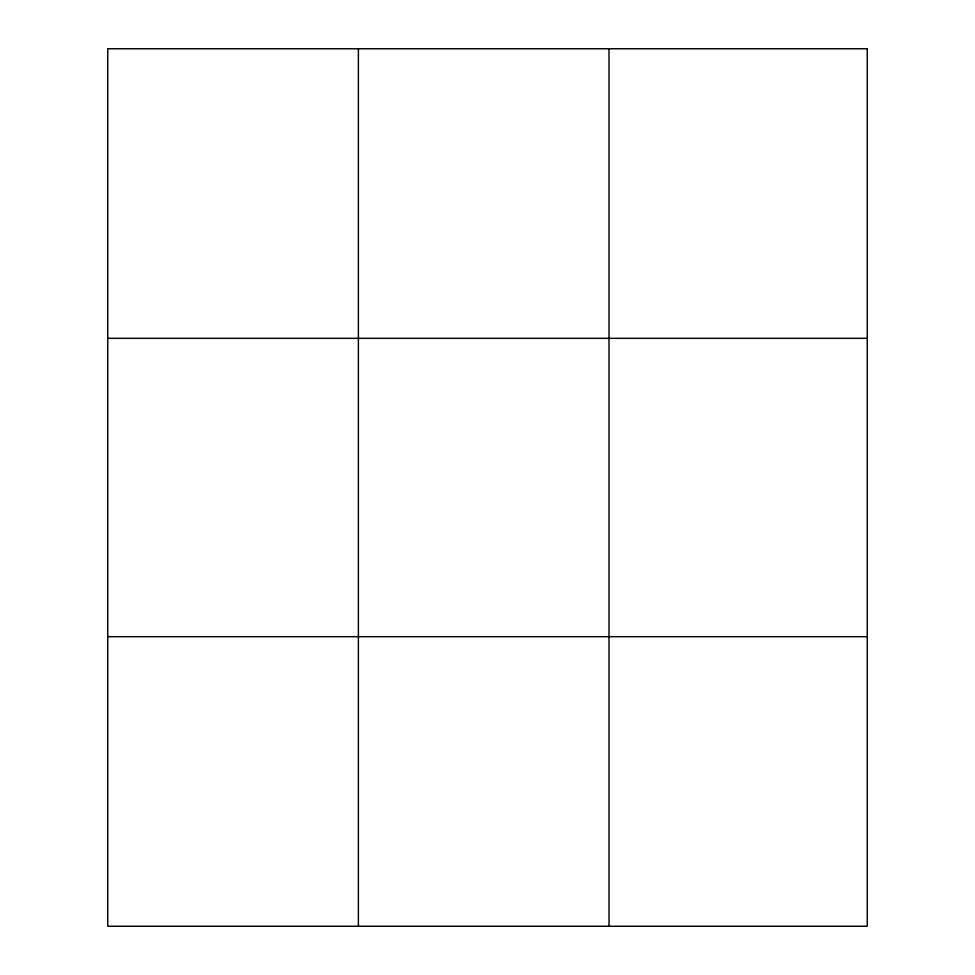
<?xml version="1.0" encoding="UTF-8"?>
<svg xmlns="http://www.w3.org/2000/svg" width="975" height="975" viewBox="0 0 975 975"><rect width="100%" height="100%" fill="white"/><g stroke="black" fill="none" stroke-linecap="round" stroke-linejoin="round"><path stroke-width="1.46" d="M358.386 926.25L358.386 48.75M609.022 926.25L609.022 48.75M107.75 338.325L867.25 338.325M107.75 636.675L867.25 636.675M867.25 48.75L867.25 926.25L107.75 926.25L107.75 48.75L867.25 48.75"/></g></svg>
